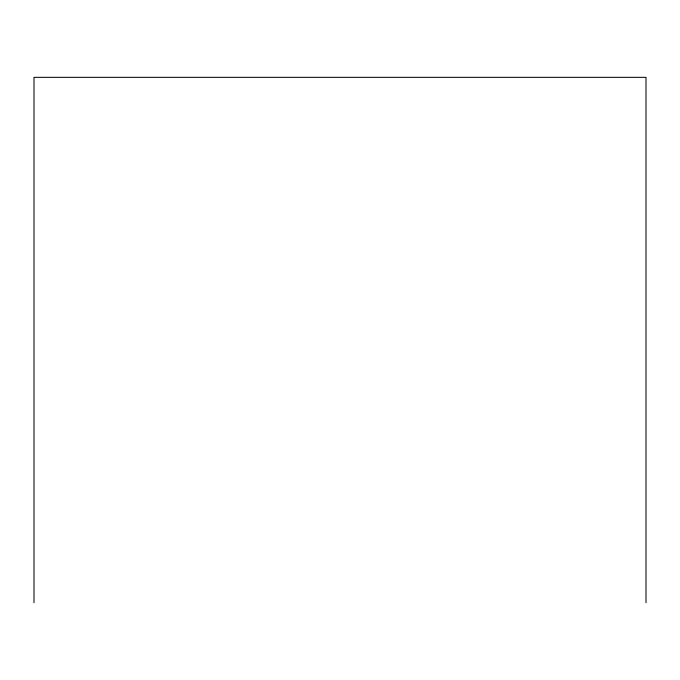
<?xml version="1.0" encoding="UTF-8"?>
<svg xmlns="http://www.w3.org/2000/svg" width="680" height="680" viewBox="0 0 680 680"><rect width="100%" height="100%" fill="white"/><g stroke="black" fill="none" stroke-linecap="round" stroke-linejoin="round"><path stroke-width="1.02" d="M646 602.659L646 77.341L34 77.341L34 602.659"/></g></svg>
